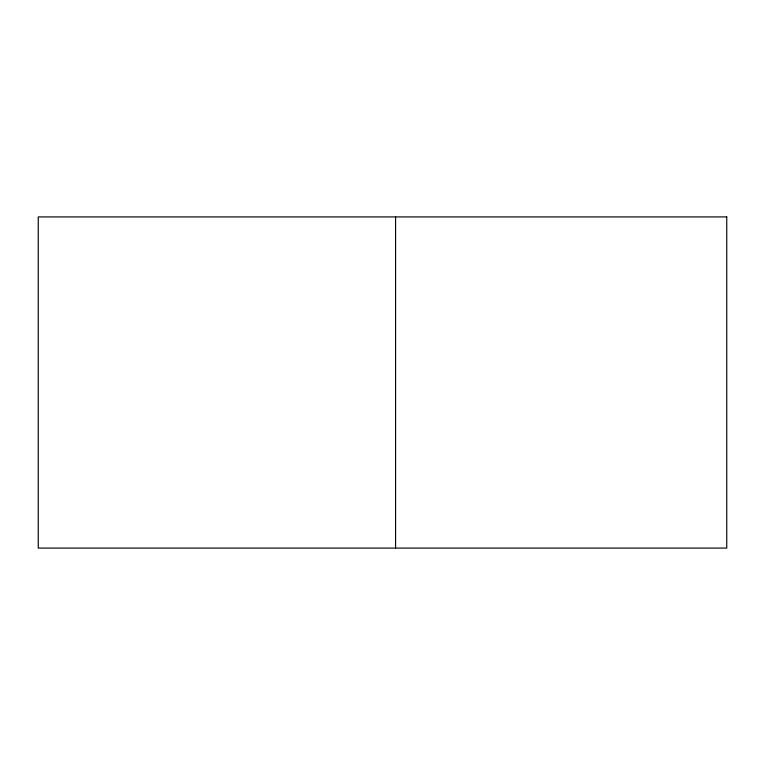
<?xml version="1.0" encoding="UTF-8"?>
<svg xmlns="http://www.w3.org/2000/svg" width="765" height="765" viewBox="0 0 765 765"><rect width="100%" height="100%" fill="white"/><g stroke="black" fill="none" stroke-linecap="round" stroke-linejoin="round"><path stroke-width="1.15" d="M395.572 216.916L395.572 548.084M726.75 216.916L38.25 216.916L38.25 548.084L726.75 548.084L726.75 216.916"/></g></svg>
